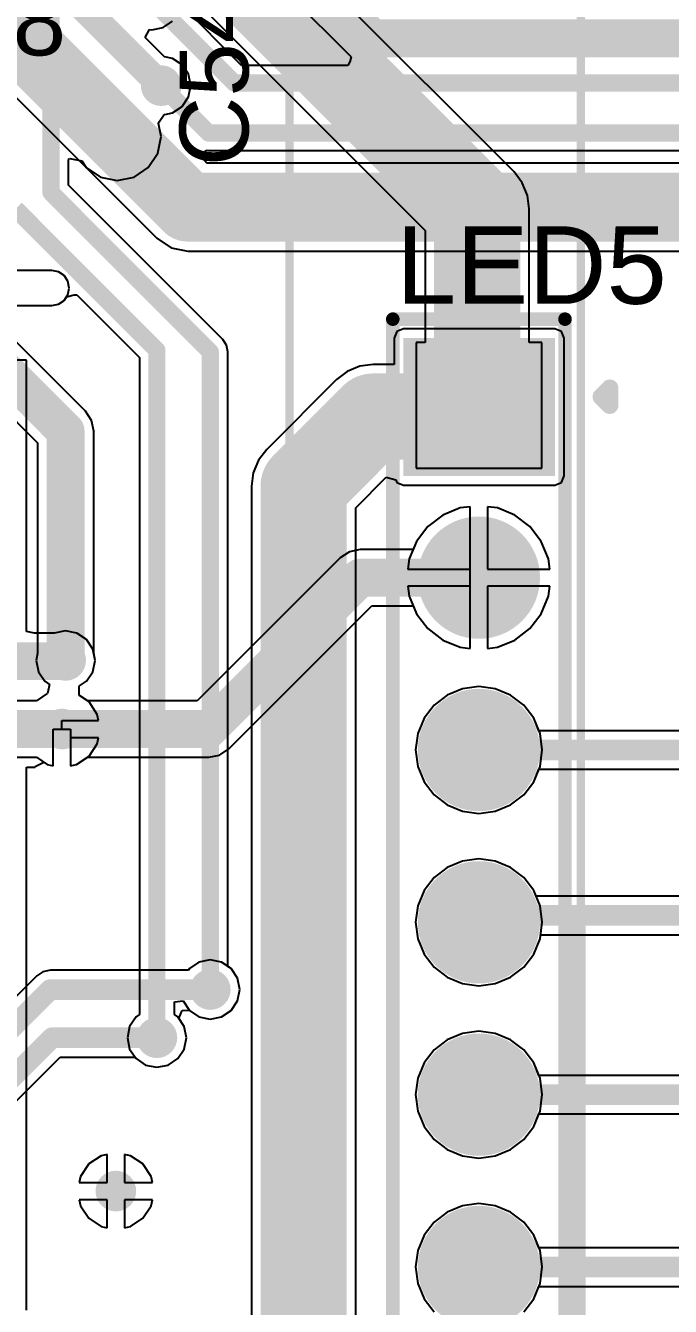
# Model space of a CAD drawing. Header units: millimetres. Extents: x -0.26 to 4.68, y -0.29 to 2.93.
# Drawn here: x 1.204 to 1.578, y 1.156 to 1.899 of the extents above; entities that cross this region are included whole.
import ezdxf

# ---------------------------------------------------------------- set-up
doc = ezdxf.new("R2010")
doc.units = ezdxf.units.MM
doc.header["$MEASUREMENT"] = 0
for name, color, linetype in [('BottomLayer', 5, 'Continuous'), ('BottomSolder', 6, 'Continuous'), ('Mechanical1', 6, 'Continuous'), ('MultiLayer', 9, 'Continuous'), ('PadHoleLayer', 156, 'Continuous'), ('TopLayer', 1, 'Continuous'), ('TopOverlay', 2, 'Continuous'), ('TopSolder', 216, 'Continuous'), ('ViaHoleLayer', 16, 'Continuous')]:
    doc.layers.add(name, color=color, linetype=linetype)
doc.styles.add('Arial', font='', dxfattribs={"height": 0.2})
doc.styles.get('Arial').set_extended_font_data('Arial')

# ---------------------------------------------------------------- blocks, each defined once
blk = doc.blocks.new('ZIO_101954_95')
at = {"layer": 'Mechanical1', "const_width": 0.005}
blk.add_lwpolyline([(-0.719, -1.74), (-0.719, 0.057)], dxfattribs=at)
blk = doc.blocks.new('1_5_____RGB_OLED_97')
at = {"layer": 'BottomLayer'}
h = blk.add_hatch(color=5, dxfattribs=at)
edge = h.paths.add_edge_path()
edge.add_arc((-0.2, 0), 0.0315, 0, 360)
h = blk.add_hatch(color=5, dxfattribs=at)
edge = h.paths.add_edge_path()
edge.add_arc((-0.1, 0), 0.0315, 0, 360)
h = blk.add_hatch(color=5, dxfattribs=at)
edge = h.paths.add_edge_path()
edge.add_arc((0, 0), 0.0315, 0, 360)
h = blk.add_hatch(color=5, dxfattribs=at)
edge = h.paths.add_edge_path()
edge.add_arc((0.1, 0), 0.0315, 0, 360)
h = blk.add_hatch(color=5, dxfattribs=at)
edge = h.paths.add_edge_path()
edge.add_arc((0.2, 0), 0.0315, 0, 360)
blk.add_hatch(color=5, dxfattribs=at).paths.add_polyline_path([(0.2685, 0.0315), (0.3315, 0.0315), (0.3315, -0.0315), (0.2685, -0.0315)])
at = {"layer": 'BottomSolder'}
h = blk.add_hatch(color=6, dxfattribs=at)
edge = h.paths.add_edge_path()
edge.add_arc((-0.2, 0), 0.0355, 0, 360)
h = blk.add_hatch(color=6, dxfattribs=at)
edge = h.paths.add_edge_path()
edge.add_arc((-0.1, 0), 0.0355, 0, 360)
h = blk.add_hatch(color=6, dxfattribs=at)
edge = h.paths.add_edge_path()
edge.add_arc((0, 0), 0.0355, 0, 360)
h = blk.add_hatch(color=6, dxfattribs=at)
edge = h.paths.add_edge_path()
edge.add_arc((0.1, 0), 0.0355, 0, 360)
h = blk.add_hatch(color=6, dxfattribs=at)
edge = h.paths.add_edge_path()
edge.add_arc((0.2, 0), 0.0355, 0, 360)
blk.add_hatch(color=6, dxfattribs=at).paths.add_polyline_path([(0.2645, 0.0355), (0.3355, 0.0355), (0.3355, -0.0355), (0.2645, -0.0355)])
at = {"layer": 'MultiLayer'}
h = blk.add_hatch(color=9, dxfattribs=at)
edge = h.paths.add_edge_path()
edge.add_arc((-0.2, 0), 0.0315, 0, 360)
h = blk.add_hatch(color=9, dxfattribs=at)
edge = h.paths.add_edge_path()
edge.add_arc((-0.1, 0), 0.0315, 0, 360)
h = blk.add_hatch(color=9, dxfattribs=at)
edge = h.paths.add_edge_path()
edge.add_arc((0, 0), 0.0315, 0, 360)
h = blk.add_hatch(color=9, dxfattribs=at)
edge = h.paths.add_edge_path()
edge.add_arc((0.1, 0), 0.0315, 0, 360)
h = blk.add_hatch(color=9, dxfattribs=at)
edge = h.paths.add_edge_path()
edge.add_arc((0.2, 0), 0.0315, 0, 360)
blk.add_hatch(color=9, dxfattribs=at).paths.add_polyline_path([(0.2685, 0.0315), (0.3315, 0.0315), (0.3315, -0.0315), (0.2685, -0.0315)])
at = {"layer": 'PadHoleLayer'}
h = blk.add_hatch(color=156, dxfattribs=at)
edge = h.paths.add_edge_path()
edge.add_arc((-0.2, 0), 0.01772, 0, 360)
h = blk.add_hatch(color=156, dxfattribs=at)
edge = h.paths.add_edge_path()
edge.add_arc((-0.1, 0), 0.01772, 0, 360)
h = blk.add_hatch(color=156, dxfattribs=at)
edge = h.paths.add_edge_path()
edge.add_arc((0, 0), 0.01772, 0, 360)
h = blk.add_hatch(color=156, dxfattribs=at)
edge = h.paths.add_edge_path()
edge.add_arc((0.1, 0), 0.01772, 0, 360)
h = blk.add_hatch(color=156, dxfattribs=at)
edge = h.paths.add_edge_path()
edge.add_arc((0.2, 0), 0.01772, 0, 360)
h = blk.add_hatch(color=156, dxfattribs=at)
edge = h.paths.add_edge_path()
edge.add_arc((0.3, 0), 0.01772, 0, 360)
at = {"layer": 'TopLayer'}
h = blk.add_hatch(color=1, dxfattribs=at)
edge = h.paths.add_edge_path()
edge.add_arc((-0.2, 0), 0.0315, 0, 360)
h = blk.add_hatch(color=1, dxfattribs=at)
edge = h.paths.add_edge_path()
edge.add_arc((-0.1, 0), 0.0315, 0, 360)
h = blk.add_hatch(color=1, dxfattribs=at)
edge = h.paths.add_edge_path()
edge.add_arc((0, 0), 0.0315, 0, 360)
h = blk.add_hatch(color=1, dxfattribs=at)
edge = h.paths.add_edge_path()
edge.add_arc((0.1, 0), 0.0315, 0, 360)
h = blk.add_hatch(color=1, dxfattribs=at)
edge = h.paths.add_edge_path()
edge.add_arc((0.2, 0), 0.0315, 0, 360)
blk.add_hatch(color=1, dxfattribs=at).paths.add_polyline_path([(0.2685, 0.0315), (0.3315, 0.0315), (0.3315, -0.0315), (0.2685, -0.0315)])
at = {"layer": 'TopSolder'}
h = blk.add_hatch(color=216, dxfattribs=at)
edge = h.paths.add_edge_path()
edge.add_arc((-0.2, 0), 0.0355, 0, 360)
h = blk.add_hatch(color=216, dxfattribs=at)
edge = h.paths.add_edge_path()
edge.add_arc((-0.1, 0), 0.0355, 0, 360)
h = blk.add_hatch(color=216, dxfattribs=at)
edge = h.paths.add_edge_path()
edge.add_arc((0, 0), 0.0355, 0, 360)
h = blk.add_hatch(color=216, dxfattribs=at)
edge = h.paths.add_edge_path()
edge.add_arc((0.1, 0), 0.0355, 0, 360)
h = blk.add_hatch(color=216, dxfattribs=at)
edge = h.paths.add_edge_path()
edge.add_arc((0.2, 0), 0.0355, 0, 360)
blk.add_hatch(color=216, dxfattribs=at).paths.add_polyline_path([(0.2645, 0.0355), (0.3355, 0.0355), (0.3355, -0.0355), (0.2645, -0.0355)])
at = {"layer": 'Mechanical1', "const_width": 0.005}
blk.add_lwpolyline([(0.74, 0.11), (-0.74, 0.11)], dxfattribs=at)
at = {"layer": 'TopOverlay'}
for points, const_width in [([(-0.35, 0.05), (0.35, 0.05)], 0.00787), ([(0.35, 0.05), (0.35, -0.05)], 0.00787), ([(-0.35, -0.05), (0.35, -0.05)], 0.00787), ([(0.305, -0.071), (0.3, -0.076)], 0.01), ([(0.305, -0.071), (0.31, -0.076)], 0.01), ([(0.3, -0.076), (0.31, -0.076)], 0.01)]:
    blk.add_lwpolyline(points, dxfattribs=dict(at, const_width=const_width))
for points, const_width in [([(0.34803, 0.05, 1), (0.35197, 0.05, 1)], 0.00394), ([(0.34803, 0.05, 1), (0.35197, 0.05, 1)], 0.00394), ([(0.34803, -0.05, 1), (0.35197, -0.05, 1)], 0.00394), ([(0.34803, -0.05, 1), (0.35197, -0.05, 1)], 0.00394), ([(0.3025, -0.071, 1), (0.3075, -0.071, 1)], 0.005), ([(0.3025, -0.071, 1), (0.3075, -0.071, 1)], 0.005), ([(0.2975, -0.076, 1), (0.3025, -0.076, 1)], 0.005), ([(0.2975, -0.076, 1), (0.3025, -0.076, 1)], 0.005), ([(0.3075, -0.076, 1), (0.3125, -0.076, 1)], 0.005), ([(0.3075, -0.076, 1), (0.3125, -0.076, 1)], 0.005)]:
    blk.add_lwpolyline(points, format="xyb", close=True, dxfattribs=dict(at, const_width=const_width))

msp = doc.modelspace()

# ---------------------------------------------------------------- hatches: boundary and pattern name
at = {"layer": 'BottomLayer'}
h = msp.add_hatch(color=5, dxfattribs=at)
edge = h.paths.add_edge_path()
edge.add_arc((1.28232, 1.86445), 0.01181, 0, 360)
h = msp.add_hatch(color=5, dxfattribs=at)
edge = h.paths.add_edge_path()
edge.add_arc((1.25682, 1.83495), 0.01181, 0, 360)
h = msp.add_hatch(color=5, dxfattribs=at)
edge = h.paths.add_edge_path()
edge.add_arc((1.22682, 1.53095), 0.01181, 0, 360)
h = msp.add_hatch(color=5, dxfattribs=at)
edge = h.paths.add_edge_path()
edge.add_arc((1.22467, 1.4911), 0.01181, 0, 360)
h = msp.add_hatch(color=5, dxfattribs=at)
edge = h.paths.add_edge_path()
edge.add_arc((1.31082, 1.33995), 0.01181, 0, 360)
h = msp.add_hatch(color=5, dxfattribs=at)
edge = h.paths.add_edge_path()
edge.add_arc((1.27982, 1.31199), 0.01181, 0, 360)
h = msp.add_hatch(color=5, dxfattribs=at)
edge = h.paths.add_edge_path()
edge.add_arc((1.256, 1.223), 0.01181, 0, 360)
at = {"layer": 'BottomSolder'}
h = msp.add_hatch(color=6, dxfattribs=at)
edge = h.paths.add_edge_path()
edge.add_arc((1.28232, 1.86445), 0.00591, 0, 360)
h = msp.add_hatch(color=6, dxfattribs=at)
edge = h.paths.add_edge_path()
edge.add_arc((1.25682, 1.83495), 0.00591, 0, 360)
h = msp.add_hatch(color=6, dxfattribs=at)
edge = h.paths.add_edge_path()
edge.add_arc((1.22682, 1.53095), 0.00591, 0, 360)
h = msp.add_hatch(color=6, dxfattribs=at)
edge = h.paths.add_edge_path()
edge.add_arc((1.22467, 1.4911), 0.00591, 0, 360)
h = msp.add_hatch(color=6, dxfattribs=at)
edge = h.paths.add_edge_path()
edge.add_arc((1.31082, 1.33995), 0.00591, 0, 360)
h = msp.add_hatch(color=6, dxfattribs=at)
edge = h.paths.add_edge_path()
edge.add_arc((1.27982, 1.31199), 0.00591, 0, 360)
h = msp.add_hatch(color=6, dxfattribs=at)
edge = h.paths.add_edge_path()
edge.add_arc((1.256, 1.223), 0.00591, 0, 360)
at = {"layer": 'TopLayer'}
h = msp.add_hatch(color=1, dxfattribs=at)
edge = h.paths.add_edge_path()
edge.add_arc((1.28232, 1.86445), 0.01181, 0, 360)
h = msp.add_hatch(color=1, dxfattribs=at)
edge = h.paths.add_edge_path()
edge.add_arc((1.25682, 1.83495), 0.01181, 0, 360)
msp.add_hatch(color=1, dxfattribs=at).paths.add_polyline_path([(1.423, 1.638), (1.511, 1.638), (1.511, 1.718), (1.423, 1.718)])
h = msp.add_hatch(color=1, dxfattribs=at)
edge = h.paths.add_edge_path()
edge.add_arc((1.22682, 1.53095), 0.01181, 0, 360)
h = msp.add_hatch(color=1, dxfattribs=at)
edge = h.paths.add_edge_path()
edge.add_arc((1.22467, 1.4911), 0.01181, 0, 360)
h = msp.add_hatch(color=1, dxfattribs=at)
edge = h.paths.add_edge_path()
edge.add_arc((1.31082, 1.33995), 0.01181, 0, 360)
h = msp.add_hatch(color=1, dxfattribs=at)
edge = h.paths.add_edge_path()
edge.add_arc((1.27982, 1.31199), 0.01181, 0, 360)
h = msp.add_hatch(color=1, dxfattribs=at)
edge = h.paths.add_edge_path()
edge.add_arc((1.256, 1.223), 0.01181, 0, 360)
at = {"layer": 'TopSolder'}
h = msp.add_hatch(color=216, dxfattribs=at)
edge = h.paths.add_edge_path()
edge.add_arc((1.28232, 1.86445), 0.00591, 0, 360)
h = msp.add_hatch(color=216, dxfattribs=at)
edge = h.paths.add_edge_path()
edge.add_arc((1.25682, 1.83495), 0.00591, 0, 360)
h = msp.add_hatch(color=216, dxfattribs=at)
edge = h.paths.add_edge_path()
edge.add_arc((1.22682, 1.53095), 0.00591, 0, 360)
h = msp.add_hatch(color=216, dxfattribs=at)
edge = h.paths.add_edge_path()
edge.add_arc((1.22467, 1.4911), 0.00591, 0, 360)
h = msp.add_hatch(color=216, dxfattribs=at)
edge = h.paths.add_edge_path()
edge.add_arc((1.31082, 1.33995), 0.00591, 0, 360)
h = msp.add_hatch(color=216, dxfattribs=at)
edge = h.paths.add_edge_path()
edge.add_arc((1.27982, 1.31199), 0.00591, 0, 360)
h = msp.add_hatch(color=216, dxfattribs=at)
edge = h.paths.add_edge_path()
edge.add_arc((1.256, 1.223), 0.00591, 0, 360)
at = {"layer": 'ViaHoleLayer'}
h = msp.add_hatch(color=16, dxfattribs=at)
edge = h.paths.add_edge_path()
edge.add_arc((1.28232, 1.86445), 0.00591, 0, 360)
h = msp.add_hatch(color=16, dxfattribs=at)
edge = h.paths.add_edge_path()
edge.add_arc((1.25682, 1.83495), 0.00591, 0, 360)
h = msp.add_hatch(color=16, dxfattribs=at)
edge = h.paths.add_edge_path()
edge.add_arc((1.22682, 1.53095), 0.00591, 0, 360)
h = msp.add_hatch(color=16, dxfattribs=at)
edge = h.paths.add_edge_path()
edge.add_arc((1.22467, 1.4911), 0.00591, 0, 360)
h = msp.add_hatch(color=16, dxfattribs=at)
edge = h.paths.add_edge_path()
edge.add_arc((1.31082, 1.33995), 0.00591, 0, 360)
h = msp.add_hatch(color=16, dxfattribs=at)
edge = h.paths.add_edge_path()
edge.add_arc((1.27982, 1.31199), 0.00591, 0, 360)
h = msp.add_hatch(color=16, dxfattribs=at)
edge = h.paths.add_edge_path()
edge.add_arc((1.256, 1.223), 0.00591, 0, 360)

# ---------------------------------------------------------------- linework, layer by layer
at = {"layer": 'BottomLayer'}
for p, q in [((1.48722, 1.81435), (1.32608, 1.97548)), ((1.29832, 1.91766), (1.43556, 1.78042)), ((1.27306, 1.89246), (1.27552, 1.89707)), ((1.27552, 1.89707), (1.27682, 1.89681)), ((1.27682, 1.89681), (1.28338, 1.89811)), ((1.28338, 1.89811), (1.28894, 1.90183)), ((1.28433, 1.88119), (1.27306, 1.89246)), ((1.28888, 1.88028), (1.28433, 1.88119)), ((1.29444, 1.87657), (1.28888, 1.88028)), ((1.29816, 1.87101), (1.29444, 1.87657)), ((1.29946, 1.86445), (1.29816, 1.87101)), ((1.19459, 1.86114), (1.2388, 1.81692)), ((1.29816, 1.85789), (1.29946, 1.86445)), ((1.28888, 1.84861), (1.29444, 1.85233)), ((1.29444, 1.85233), (1.29816, 1.85789)), ((1.28081, 1.84251), (1.28111, 1.84348)), ((1.28111, 1.84348), (1.28365, 1.84717)), ((1.28365, 1.84717), (1.28437, 1.84772)), ((1.28437, 1.84772), (1.28888, 1.84861)), ((1.28231, 1.83495), (1.28081, 1.84251)), ((1.28037, 1.82519), (1.28231, 1.83495)), ((1.27485, 1.81692), (1.28037, 1.82519)), ((1.2388, 1.81692), (1.24707, 1.8114)), ((1.26658, 1.8114), (1.27485, 1.81692)), ((1.49203, 1.80808), (1.48722, 1.81435)), ((1.24707, 1.8114), (1.25682, 1.80946)), ((1.25682, 1.80946), (1.26658, 1.8114)), ((1.49505, 1.80078), (1.49203, 1.80808)), ((1.068, 1.7997), (1.21051, 1.65719)), ((1.49608, 1.79295), (1.49505, 1.80078)), ((1.49608, 1.71544), (1.49608, 1.79295)), ((1.43556, 1.78042), (1.43556, 1.71544)), ((1.21876, 1.7572), (1.18959, 1.7572)), ((1.22266, 1.75642), (1.21876, 1.7572)), ((1.22597, 1.75421), (1.22266, 1.75642)), ((1.22818, 1.75091), (1.22597, 1.75421)), ((1.22896, 1.747), (1.22818, 1.75091)), ((1.22818, 1.7431), (1.22896, 1.747)), ((1.22266, 1.73758), (1.22597, 1.73979)), ((1.22597, 1.73979), (1.22818, 1.7431)), ((1.23836, 1.67548), (1.18203, 1.73181)), ((1.18411, 1.73681), (1.21876, 1.73681)), ((1.21876, 1.73681), (1.22266, 1.73758)), ((1.43556, 1.71544), (1.43033, 1.71544)), ((1.43033, 1.71544), (1.43033, 1.64245)), ((1.50332, 1.71544), (1.49608, 1.71544)), ((1.50332, 1.64245), (1.50332, 1.71544)), ((1.24189, 1.67019), (1.23836, 1.67548)), ((1.24314, 1.66395), (1.24189, 1.67019)), ((1.24314, 1.53511), (1.24314, 1.66395)), ((1.24314, 1.66395), (1.24314, 1.66395)), ((1.21051, 1.65719), (1.21051, 1.53511)), ((1.43033, 1.64245), (1.50332, 1.64245)), ((1.46182, 1.62014), (1.45599, 1.61938)), ((1.46182, 1.57895), (1.46182, 1.62014)), ((1.47766, 1.61938), (1.47182, 1.62014)), ((1.47182, 1.62014), (1.47182, 1.58395)), ((1.4459, 1.6152), (1.43723, 1.60854)), ((1.45599, 1.61938), (1.4459, 1.6152)), ((1.48775, 1.6152), (1.47766, 1.61938)), ((1.49642, 1.60854), (1.48775, 1.6152)), ((1.43723, 1.60854), (1.43058, 1.59988)), ((1.50307, 1.59988), (1.49642, 1.60854)), ((1.43058, 1.59988), (1.42866, 1.59526)), ((1.50725, 1.58978), (1.50307, 1.59988)), ((1.38629, 1.59048), (1.30321, 1.50741)), ((1.39158, 1.59402), (1.38629, 1.59048)), ((1.39782, 1.59526), (1.39158, 1.59402)), ((1.42866, 1.59526), (1.39782, 1.59526)), ((1.47182, 1.58395), (1.50802, 1.58395)), ((1.50802, 1.58395), (1.50725, 1.58978)), ((1.46182, 1.53775), (1.46182, 1.57895)), ((1.50802, 1.57395), (1.47182, 1.57395)), ((1.47182, 1.57395), (1.47182, 1.53775)), ((1.50307, 1.55802), (1.50725, 1.56812)), ((1.50725, 1.56812), (1.50802, 1.57395)), ((1.32151, 1.47956), (1.40458, 1.56264)), ((1.40458, 1.56264), (1.42866, 1.56264)), ((1.42866, 1.56264), (1.43058, 1.55802)), ((1.43058, 1.55802), (1.43723, 1.54935)), ((1.49642, 1.54935), (1.50307, 1.55802)), ((1.43723, 1.54935), (1.4459, 1.5427)), ((1.48775, 1.5427), (1.49642, 1.54935)), ((1.4459, 1.5427), (1.45599, 1.53852)), ((1.45599, 1.53852), (1.46182, 1.53775)), ((1.47182, 1.53775), (1.47766, 1.53852)), ((1.47766, 1.53852), (1.48775, 1.5427)), ((1.21051, 1.53511), (1.20968, 1.53095)), ((1.24396, 1.53095), (1.24314, 1.53511)), ((1.20968, 1.53095), (1.21099, 1.52439)), ((1.21099, 1.52439), (1.2147, 1.51883)), ((1.23894, 1.51883), (1.24266, 1.52439)), ((1.24266, 1.52439), (1.24396, 1.53095)), ((1.2147, 1.51883), (1.21744, 1.517)), ((1.21744, 1.517), (1.21639, 1.51169)), ((1.23476, 1.51588), (1.23484, 1.51609)), ((1.23484, 1.51609), (1.23894, 1.51883)), ((1.21616, 1.51164), (1.20983, 1.50741)), ((1.21639, 1.51169), (1.21616, 1.51164)), ((1.23467, 1.51108), (1.23476, 1.51588)), ((1.23484, 1.51053), (1.23467, 1.51108)), ((1.23952, 1.50741), (1.23484, 1.51053)), ((1.44842, 1.51083), (1.44079, 1.50498)), ((1.4573, 1.51451), (1.44842, 1.51083)), ((1.46682, 1.51576), (1.4573, 1.51451)), ((1.47635, 1.51451), (1.46682, 1.51576)), ((1.48523, 1.51083), (1.47635, 1.51451)), ((1.49285, 1.50498), (1.48523, 1.51083)), ((1.20983, 1.50741), (0.99343, 1.50741)), ((1.30321, 1.50741), (1.23952, 1.50741)), ((1.44079, 1.50498), (1.43494, 1.49735)), ((1.4987, 1.49735), (1.49285, 1.50498)), ((1.43494, 1.49735), (1.43127, 1.48848)), ((1.50168, 1.49016), (1.4987, 1.49735)), ((1.21967, 1.46985), (1.21967, 1.4911)), ((1.21967, 1.4911), (1.22967, 1.4911)), ((1.22967, 1.4911), (1.22967, 1.46985)), ((1.43127, 1.48848), (1.43001, 1.47895)), ((1.80018, 1.49016), (1.50168, 1.49016)), ((1.31622, 1.47603), (1.32151, 1.47956)), ((1.43001, 1.47895), (1.43127, 1.46942)), ((1.17073, 1.47478), (1.20983, 1.47478)), ((1.20983, 1.47478), (1.21616, 1.47055)), ((1.23318, 1.47055), (1.23952, 1.47478)), ((1.23952, 1.47478), (1.30997, 1.47478)), ((1.30997, 1.47478), (1.31622, 1.47603)), ((1.21616, 1.47055), (1.21967, 1.46985)), ((1.22967, 1.46985), (1.23318, 1.47055)), ((1.43127, 1.46942), (1.43494, 1.46054)), ((1.4987, 1.46054), (1.50168, 1.46773)), ((1.50168, 1.46773), (1.80482, 1.46773)), ((1.43494, 1.46054), (1.44079, 1.45292)), ((1.49285, 1.45292), (1.4987, 1.46054)), ((1.44079, 1.45292), (1.44842, 1.44707)), ((1.48523, 1.44707), (1.49285, 1.45292)), ((1.44842, 1.44707), (1.4573, 1.44339)), ((1.4573, 1.44339), (1.46682, 1.44214)), ((1.46682, 1.44214), (1.47635, 1.44339)), ((1.47635, 1.44339), (1.48523, 1.44707)), ((1.4573, 1.41451), (1.44842, 1.41083)), ((1.46682, 1.41576), (1.4573, 1.41451)), ((1.47635, 1.41451), (1.46682, 1.41576)), ((1.48523, 1.41083), (1.47635, 1.41451)), ((1.44079, 1.40498), (1.43494, 1.39735)), ((1.44842, 1.41083), (1.44079, 1.40498)), ((1.49285, 1.40498), (1.48523, 1.41083)), ((1.4987, 1.39735), (1.49285, 1.40498)), ((1.43494, 1.39735), (1.43127, 1.38848)), ((1.50002, 1.39416), (1.4987, 1.39735)), ((1.75918, 1.39416), (1.50002, 1.39416)), ((1.43127, 1.38848), (1.43001, 1.37895)), ((1.43001, 1.37895), (1.43127, 1.36942)), ((1.43127, 1.36942), (1.43494, 1.36054)), ((1.4987, 1.36054), (1.50238, 1.36942)), ((1.50238, 1.36942), (1.50268, 1.37173)), ((1.50268, 1.37173), (1.76382, 1.37173)), ((1.43494, 1.36054), (1.44079, 1.35292)), ((1.49285, 1.35292), (1.4987, 1.36054)), ((1.30426, 1.35578), (1.2987, 1.35207)), ((1.31082, 1.35709), (1.30426, 1.35578)), ((1.31738, 1.35578), (1.31082, 1.35709)), ((1.32294, 1.35207), (1.31738, 1.35578)), ((1.44079, 1.35292), (1.44842, 1.34707)), ((1.48523, 1.34707), (1.49285, 1.35292)), ((1.21002, 1.34788), (1.12049, 1.25835)), ((1.21366, 1.35031), (1.21002, 1.34788)), ((1.21002, 1.34788), (1.21002, 1.34788)), ((1.21795, 1.35116), (1.21366, 1.35031)), ((1.2981, 1.35116), (1.21795, 1.35116)), ((1.21795, 1.35116), (1.21795, 1.35116)), ((1.2987, 1.35207), (1.2981, 1.35116)), ((1.32666, 1.34651), (1.32294, 1.35207)), ((1.32796, 1.33995), (1.32666, 1.34651)), ((1.44842, 1.34707), (1.4573, 1.34339)), ((1.47635, 1.34339), (1.48523, 1.34707)), ((1.32666, 1.33339), (1.32796, 1.33995)), ((1.4573, 1.34339), (1.46682, 1.34214)), ((1.46682, 1.34214), (1.47635, 1.34339)), ((1.32294, 1.32783), (1.32666, 1.33339)), ((1.29254, 1.32321), (1.29444, 1.32779)), ((1.29566, 1.31855), (1.29254, 1.32321)), ((1.29444, 1.32779), (1.29862, 1.32795)), ((1.29862, 1.32795), (1.2987, 1.32783)), ((1.2987, 1.32783), (1.30426, 1.32411)), ((1.30426, 1.32411), (1.31082, 1.32281)), ((1.31082, 1.32281), (1.31738, 1.32411)), ((1.31738, 1.32411), (1.32294, 1.32783)), ((1.29696, 1.31199), (1.29566, 1.31855)), ((1.46682, 1.31576), (1.4573, 1.31451)), ((1.47635, 1.31451), (1.46682, 1.31576)), ((1.29566, 1.30543), (1.29696, 1.31199)), ((1.44842, 1.31083), (1.44079, 1.30498)), ((1.4573, 1.31451), (1.44842, 1.31083)), ((1.48523, 1.31083), (1.47635, 1.31451)), ((1.49285, 1.30498), (1.48523, 1.31083)), ((1.12927, 1.20641), (1.22364, 1.30077)), ((1.22364, 1.30077), (1.2671, 1.30077)), ((1.2671, 1.30077), (1.2677, 1.29987)), ((1.29194, 1.29987), (1.29566, 1.30543)), ((1.44079, 1.30498), (1.43494, 1.29735)), ((1.4987, 1.29735), (1.49285, 1.30498)), ((1.2677, 1.29987), (1.27326, 1.29615)), ((1.27326, 1.29615), (1.27982, 1.29485)), ((1.27982, 1.29485), (1.28638, 1.29615)), ((1.28638, 1.29615), (1.29194, 1.29987)), ((1.43494, 1.29735), (1.43127, 1.28848)), ((1.50168, 1.29016), (1.4987, 1.29735)), ((1.43127, 1.28848), (1.43001, 1.27895)), ((1.70618, 1.29016), (1.50168, 1.29016)), ((1.43001, 1.27895), (1.43127, 1.26942)), ((1.43127, 1.26942), (1.43494, 1.26054)), ((1.4987, 1.26054), (1.50168, 1.26773)), ((1.50168, 1.26773), (1.71082, 1.26773)), ((1.43494, 1.26054), (1.44079, 1.25292)), ((1.49285, 1.25292), (1.4987, 1.26054)), ((1.44079, 1.25292), (1.44842, 1.24707)), ((1.48523, 1.24707), (1.49285, 1.25292)), ((1.24749, 1.24355), (1.24028, 1.23872)), ((1.251, 1.24424), (1.24749, 1.24355)), ((1.251, 1.228), (1.251, 1.24424)), ((1.26451, 1.24355), (1.261, 1.24424)), ((1.261, 1.24424), (1.261, 1.228)), ((1.27172, 1.23872), (1.26451, 1.24355)), ((1.44842, 1.24707), (1.4573, 1.24339)), ((1.4573, 1.24339), (1.46682, 1.24214)), ((1.46682, 1.24214), (1.47635, 1.24339)), ((1.47635, 1.24339), (1.48523, 1.24707)), ((1.24028, 1.23872), (1.23545, 1.23151)), ((1.27655, 1.23151), (1.27172, 1.23872)), ((1.23545, 1.23151), (1.23476, 1.228)), ((1.23476, 1.228), (1.251, 1.228)), ((1.261, 1.228), (1.27724, 1.228)), ((1.27724, 1.228), (1.27655, 1.23151)), ((1.251, 1.218), (1.23476, 1.218)), ((1.23476, 1.218), (1.23545, 1.21449)), ((1.23545, 1.21449), (1.24028, 1.20728)), ((1.251, 1.20176), (1.251, 1.218)), ((1.27724, 1.218), (1.261, 1.218)), ((1.261, 1.218), (1.261, 1.20176)), ((1.27172, 1.20728), (1.27655, 1.21449)), ((1.27655, 1.21449), (1.27724, 1.218)), ((1.4573, 1.21451), (1.44842, 1.21083)), ((1.46682, 1.21576), (1.4573, 1.21451)), ((1.47635, 1.21451), (1.46682, 1.21576)), ((1.48523, 1.21083), (1.47635, 1.21451)), ((1.24028, 1.20728), (1.24749, 1.20245)), ((1.26451, 1.20245), (1.27172, 1.20728)), ((1.44079, 1.20498), (1.43494, 1.19735)), ((1.44842, 1.21083), (1.44079, 1.20498)), ((1.49285, 1.20498), (1.48523, 1.21083)), ((1.4987, 1.19735), (1.49285, 1.20498)), ((1.24749, 1.20245), (1.251, 1.20176)), ((1.261, 1.20176), (1.26451, 1.20245)), ((1.43494, 1.19735), (1.43127, 1.18848)), ((1.50168, 1.19016), (1.4987, 1.19735)), ((1.65918, 1.19016), (1.50168, 1.19016)), ((1.43127, 1.18848), (1.43001, 1.17895)), ((1.43001, 1.17895), (1.43127, 1.16942)), ((1.43127, 1.16942), (1.43494, 1.16054)), ((1.4987, 1.16054), (1.50168, 1.16773)), ((1.50168, 1.16773), (1.66382, 1.16773)), ((1.43494, 1.16054), (1.44079, 1.15292)), ((1.49285, 1.15292), (1.4987, 1.16054))]:
    msp.add_line(p, q, dxfattribs=at)
for points, const_width in [([(1.16082, 1.98595), (1.28232, 1.86445)], 0.016), ([(1.29582, 1.96295), (1.46582, 1.79295)], 0.05), ([(1.14482, 1.94695), (1.25682, 1.83495)], 0.04), ([(0.94282, 1.94795), (1.22682, 1.66395)], 0.022), ([(1.46582, 1.68295), (1.46582, 1.79295)], 0.05), ([(1.22682, 1.53095), (1.22682, 1.66395)], 0.022), ([(1.30997, 1.4911), (1.39782, 1.57895)], 0.022), ([(1.39782, 1.57895), (1.46682, 1.57895)], 0.022), ([(1.16397, 1.4911), (1.22467, 1.4911)], 0.022), ([(1.22467, 1.4911), (1.30997, 1.4911)], 0.022), ([(1.46582, 1.48295), (1.46682, 1.48295)], 0.012), ([(1.46682, 1.47895), (1.80482, 1.47895)], 0.012), ([(1.46582, 1.38295), (1.76382, 1.38295)], 0.012), ([(1.12513, 1.24713), (1.21795, 1.33995)], 0.012), ([(1.21795, 1.33995), (1.31082, 1.33995)], 0.012), ([(1.12134, 1.21434), (1.21899, 1.31199)], 0.012), ([(1.21899, 1.31199), (1.27982, 1.31199)], 0.012), ([(1.46582, 1.28295), (1.46682, 1.28295)], 0.012), ([(1.46682, 1.27895), (1.71082, 1.27895)], 0.012), ([(1.46582, 1.18295), (1.46682, 1.18295)], 0.012), ([(1.46682, 1.17895), (1.66382, 1.17895)], 0.012)]:
    msp.add_lwpolyline(points, dxfattribs=dict(at, const_width=const_width))
for points, const_width in [([(1.27832, 1.86445, 1), (1.28632, 1.86445, 1)], 0.008), ([(1.24682, 1.83495, 1), (1.26682, 1.83495, 1)], 0.02), ([(1.45332, 1.79295, 1), (1.47832, 1.79295, 1)], 0.025), ([(1.45332, 1.79295, 1), (1.47832, 1.79295, 1)], 0.025), ([(1.45332, 1.68295, 1), (1.47832, 1.68295, 1)], 0.025), ([(1.22132, 1.66395, 1), (1.23232, 1.66395, 1)], 0.011), ([(1.22132, 1.66395, 1), (1.23232, 1.66395, 1)], 0.011), ([(1.39232, 1.57895, 1), (1.40332, 1.57895, 1)], 0.011), ([(1.39232, 1.57895, 1), (1.40332, 1.57895, 1)], 0.011), ([(1.46132, 1.57895, 1), (1.47232, 1.57895, 1)], 0.011), ([(1.22132, 1.53095, 1), (1.23232, 1.53095, 1)], 0.011), ([(1.21917, 1.4911, 1), (1.23017, 1.4911, 1)], 0.011), ([(1.21917, 1.4911, 1), (1.23017, 1.4911, 1)], 0.011), ([(1.30447, 1.4911, 1), (1.31547, 1.4911, 1)], 0.011), ([(1.30447, 1.4911, 1), (1.31547, 1.4911, 1)], 0.011), ([(1.46282, 1.48295, 1), (1.46882, 1.48295, 1)], 0.006), ([(1.46382, 1.48295, 1), (1.46982, 1.48295, 1)], 0.006), ([(1.46382, 1.47895, 1), (1.46982, 1.47895, 1)], 0.006), ([(1.46282, 1.38295, 1), (1.46882, 1.38295, 1)], 0.006), ([(1.21495, 1.33995, 1), (1.22095, 1.33995, 1)], 0.006), ([(1.21495, 1.33995, 1), (1.22095, 1.33995, 1)], 0.006), ([(1.30782, 1.33995, 1), (1.31382, 1.33995, 1)], 0.006), ([(1.21599, 1.31199, 1), (1.22199, 1.31199, 1)], 0.006), ([(1.21599, 1.31199, 1), (1.22199, 1.31199, 1)], 0.006), ([(1.27682, 1.31199, 1), (1.28282, 1.31199, 1)], 0.006), ([(1.46282, 1.28295, 1), (1.46882, 1.28295, 1)], 0.006), ([(1.46382, 1.28295, 1), (1.46982, 1.28295, 1)], 0.006), ([(1.46382, 1.27895, 1), (1.46982, 1.27895, 1)], 0.006), ([(1.46282, 1.18295, 1), (1.46882, 1.18295, 1)], 0.006), ([(1.46382, 1.18295, 1), (1.46982, 1.18295, 1)], 0.006), ([(1.46382, 1.17895, 1), (1.46982, 1.17895, 1)], 0.006)]:
    msp.add_lwpolyline(points, format="xyb", close=True, dxfattribs=dict(at, const_width=const_width))
at = {"layer": 'Mechanical1', "const_width": 0.01}
msp.add_lwpolyline([(1.52382, 0.47995), (1.52382, 1.37845)], dxfattribs=at)
at = {"layer": 'Mechanical1', "const_width": 0.005}
msp.add_lwpolyline([(1.52132, 1.37845, 1), (1.52632, 1.37845, 1)], format="xyb", close=True, dxfattribs=at)
at = {"layer": 'TopLayer'}
for p, q in [((1.33832, 1.93538), (1.39256, 1.88114)), ((1.32905, 1.87614), (1.29351, 1.91168)), ((1.39256, 1.88114), (1.39195, 1.87823)), ((1.39068, 1.87614), (1.32905, 1.87614)), ((1.39195, 1.87823), (1.39068, 1.87614)), ((1.22855, 1.82164), (1.22935, 1.82219)), ((1.22855, 1.80664), (1.22855, 1.82164)), ((1.22935, 1.82219), (1.23614, 1.8209)), ((1.23614, 1.8209), (1.2388, 1.81692)), ((1.30619, 1.82264), (1.30849, 1.82702)), ((1.30873, 1.81944), (1.30619, 1.82264)), ((1.30849, 1.82702), (1.30982, 1.82675)), ((1.30982, 1.82675), (2.65781, 1.82675)), ((1.2388, 1.81692), (1.2798, 1.77592)), ((1.90182, 1.81944), (1.30873, 1.81944)), ((1.31803, 1.71716), (1.22855, 1.80664)), ((1.2798, 1.77592), (1.28807, 1.7704)), ((1.28807, 1.7704), (1.29782, 1.76846)), ((1.29782, 1.76846), (1.87633, 1.76846)), ((1.22266, 1.73758), (1.22597, 1.73979)), ((1.22597, 1.73979), (1.22738, 1.7419)), ((1.22738, 1.7419), (1.23177, 1.74309)), ((1.23177, 1.74309), (1.23327, 1.74308)), ((1.23327, 1.74308), (1.26963, 1.70673)), ((1.17939, 1.73681), (1.21876, 1.73681)), ((1.21876, 1.73681), (1.22266, 1.73758)), ((1.32024, 1.71385), (1.31803, 1.71716)), ((1.41917, 1.72183), (1.41759, 1.718)), ((1.41759, 1.718), (1.41759, 1.70271)), ((1.423, 1.72341), (1.41917, 1.72183)), ((1.511, 1.72341), (1.423, 1.72341)), ((1.51483, 1.72183), (1.511, 1.72341)), ((1.51641, 1.718), (1.51483, 1.72183)), ((1.51641, 1.638), (1.51641, 1.718)), ((1.32102, 1.70995), (1.32024, 1.71385)), ((1.32102, 1.35335), (1.32102, 1.70995)), ((1.20407, 1.70515), (1.11533, 1.70515)), ((1.20407, 1.67078), (1.20407, 1.70515)), ((1.26963, 1.70673), (1.26963, 1.3254)), ((1.40545, 1.70271), (1.39762, 1.70168)), ((1.41759, 1.70271), (1.40545, 1.70271)), ((1.40545, 1.70271), (1.40545, 1.70271)), ((1.39032, 1.69866), (1.38406, 1.69385)), ((1.39762, 1.70168), (1.39032, 1.69866)), ((1.38406, 1.69385), (1.3436, 1.6534)), ((1.20407, 1.67074), (1.20407, 1.67078)), ((1.20407, 1.66578), (1.20407, 1.67074)), ((1.20407, 1.66574), (1.20407, 1.66578)), ((1.20407, 1.63141), (1.20407, 1.66574)), ((1.3436, 1.6534), (1.33879, 1.64713)), ((1.33879, 1.64713), (1.33577, 1.63983)), ((1.33577, 1.63983), (1.33474, 1.632)), ((1.39526, 1.61947), (1.41297, 1.63718)), ((1.41297, 1.63718), (1.41855, 1.63568)), ((1.41855, 1.63568), (1.41917, 1.63417)), ((1.51483, 1.63417), (1.51641, 1.638)), ((1.20407, 1.63137), (1.20407, 1.63141)), ((1.20407, 1.62641), (1.20407, 1.63137)), ((1.33474, 1.632), (1.33474, 1.02366)), ((1.41917, 1.63417), (1.423, 1.63259)), ((1.423, 1.63259), (1.511, 1.63259)), ((1.511, 1.63259), (1.51483, 1.63417)), ((1.20407, 1.62637), (1.20407, 1.62641)), ((1.20407, 1.59204), (1.20407, 1.62637)), ((1.46182, 1.62014), (1.45599, 1.61938)), ((1.46182, 1.58395), (1.46182, 1.62014)), ((1.47766, 1.61938), (1.47182, 1.62014)), ((1.47182, 1.62014), (1.47182, 1.58395)), ((1.39526, 1.01113), (1.39526, 1.61947)), ((1.4459, 1.6152), (1.43723, 1.60854)), ((1.45599, 1.61938), (1.4459, 1.6152)), ((1.48775, 1.6152), (1.47766, 1.61938)), ((1.49642, 1.60854), (1.48775, 1.6152)), ((1.43723, 1.60854), (1.43058, 1.59988)), ((1.50307, 1.59988), (1.49642, 1.60854)), ((1.43058, 1.59988), (1.42639, 1.58978)), ((1.50725, 1.58978), (1.50307, 1.59988)), ((1.20407, 1.592), (1.20407, 1.59204)), ((1.20407, 1.58704), (1.20407, 1.592)), ((1.20407, 1.587), (1.20407, 1.58704)), ((1.20407, 1.55267), (1.20407, 1.587)), ((1.42639, 1.58978), (1.42563, 1.58395)), ((1.42563, 1.58395), (1.46182, 1.58395)), ((1.47182, 1.58395), (1.50802, 1.58395)), ((1.50802, 1.58395), (1.50725, 1.58978)), ((1.46182, 1.57395), (1.42563, 1.57395)), ((1.42563, 1.57395), (1.42639, 1.56812)), ((1.42639, 1.56812), (1.43058, 1.55802)), ((1.46182, 1.53775), (1.46182, 1.57395)), ((1.50802, 1.57395), (1.47182, 1.57395)), ((1.47182, 1.57395), (1.47182, 1.53775)), ((1.50307, 1.55802), (1.50725, 1.56812)), ((1.50725, 1.56812), (1.50802, 1.57395)), ((1.43058, 1.55802), (1.43723, 1.54935)), ((1.49642, 1.54935), (1.50307, 1.55802)), ((1.20407, 1.55263), (1.20407, 1.55267)), ((1.20407, 1.54767), (1.20407, 1.55263)), ((1.20872, 1.54678), (1.20407, 1.54767)), ((1.22026, 1.54678), (1.20872, 1.54678)), ((1.22682, 1.54809), (1.22026, 1.54678)), ((1.22026, 1.54678), (1.22026, 1.54678)), ((1.23338, 1.54678), (1.22682, 1.54809)), ((1.23894, 1.54307), (1.23338, 1.54678)), ((1.43723, 1.54935), (1.4459, 1.5427)), ((1.48775, 1.5427), (1.49642, 1.54935)), ((1.24266, 1.53751), (1.23894, 1.54307)), ((1.4459, 1.5427), (1.45599, 1.53852)), ((1.45599, 1.53852), (1.46182, 1.53775)), ((1.47182, 1.53775), (1.47766, 1.53852)), ((1.47766, 1.53852), (1.48775, 1.5427)), ((1.24396, 1.53095), (1.24266, 1.53751)), ((1.23894, 1.51883), (1.24266, 1.52439)), ((1.24266, 1.52439), (1.24396, 1.53095)), ((1.23476, 1.51588), (1.23484, 1.51609)), ((1.23484, 1.51609), (1.23894, 1.51883)), ((1.23467, 1.51108), (1.23476, 1.51588)), ((1.23484, 1.51053), (1.23467, 1.51108)), ((1.2404, 1.50682), (1.23484, 1.51053)), ((1.44842, 1.51083), (1.44079, 1.50498)), ((1.4573, 1.51451), (1.44842, 1.51083)), ((1.46682, 1.51576), (1.4573, 1.51451)), ((1.47635, 1.51451), (1.46682, 1.51576)), ((1.48523, 1.51083), (1.47635, 1.51451)), ((1.49285, 1.50498), (1.48523, 1.51083)), ((1.24522, 1.49961), (1.2404, 1.50682)), ((1.44079, 1.50498), (1.43494, 1.49735)), ((1.4987, 1.49735), (1.49285, 1.50498)), ((1.22467, 1.4911), (1.22467, 1.4961)), ((1.22467, 1.4961), (1.24592, 1.4961)), ((1.24592, 1.4961), (1.24522, 1.49961)), ((1.43494, 1.49735), (1.43127, 1.48848)), ((1.50238, 1.48848), (1.4987, 1.49735)), ((1.21967, 1.46985), (1.21967, 1.4911)), ((1.21967, 1.4911), (1.22467, 1.4911)), ((1.43127, 1.48848), (1.43001, 1.47895)), ((1.50363, 1.47895), (1.50238, 1.48848)), ((1.24592, 1.4861), (1.22967, 1.4861)), ((1.22967, 1.4861), (1.22967, 1.46985)), ((1.2404, 1.47537), (1.24522, 1.48259)), ((1.24522, 1.48259), (1.24592, 1.4861)), ((1.43001, 1.47895), (1.43127, 1.46942)), ((1.50238, 1.46942), (1.50363, 1.47895)), ((1.20907, 1.46928), (1.21407, 1.47195)), ((1.21407, 1.47195), (1.21616, 1.47055)), ((1.23318, 1.47055), (1.2404, 1.47537)), ((1.20407, 1.43452), (1.20407, 1.46889)), ((1.20407, 1.46889), (1.20907, 1.46889)), ((1.20907, 1.46889), (1.20907, 1.46928)), ((1.21616, 1.47055), (1.21967, 1.46985)), ((1.22967, 1.46985), (1.23318, 1.47055)), ((1.43127, 1.46942), (1.43494, 1.46054)), ((1.4987, 1.46054), (1.50238, 1.46942)), ((1.43494, 1.46054), (1.44079, 1.45292)), ((1.49285, 1.45292), (1.4987, 1.46054)), ((1.44079, 1.45292), (1.44842, 1.44707)), ((1.48523, 1.44707), (1.49285, 1.45292)), ((1.44842, 1.44707), (1.4573, 1.44339)), ((1.4573, 1.44339), (1.46682, 1.44214)), ((1.46682, 1.44214), (1.47635, 1.44339)), ((1.47635, 1.44339), (1.48523, 1.44707)), ((1.20407, 1.42956), (1.20407, 1.43452)), ((1.20407, 1.43452), (1.20407, 1.43452)), ((1.20407, 1.39519), (1.20407, 1.42956)), ((1.20407, 1.42956), (1.20407, 1.42956)), ((1.4573, 1.41451), (1.44842, 1.41083)), ((1.46682, 1.41576), (1.4573, 1.41451)), ((1.47635, 1.41451), (1.46682, 1.41576)), ((1.48523, 1.41083), (1.47635, 1.41451)), ((1.44079, 1.40498), (1.43494, 1.39735)), ((1.44842, 1.41083), (1.44079, 1.40498)), ((1.49285, 1.40498), (1.48523, 1.41083)), ((1.4987, 1.39735), (1.49285, 1.40498)), ((1.43494, 1.39735), (1.43127, 1.38848)), ((1.50238, 1.38848), (1.4987, 1.39735)), ((1.20407, 1.39515), (1.20407, 1.39519)), ((1.20407, 1.39019), (1.20407, 1.39515)), ((1.20407, 1.39015), (1.20407, 1.39019)), ((1.20407, 1.35582), (1.20407, 1.39015)), ((1.43127, 1.38848), (1.43001, 1.37895)), ((1.50363, 1.37895), (1.50238, 1.38848)), ((1.43001, 1.37895), (1.43127, 1.36942)), ((1.50238, 1.36942), (1.50363, 1.37895)), ((1.43127, 1.36942), (1.43494, 1.36054)), ((1.4987, 1.36054), (1.50238, 1.36942)), ((1.43494, 1.36054), (1.44079, 1.35292)), ((1.49285, 1.35292), (1.4987, 1.36054)), ((1.20407, 1.35578), (1.20407, 1.35582)), ((1.20407, 1.35082), (1.20407, 1.35578)), ((1.32294, 1.35207), (1.32102, 1.35335)), ((1.44079, 1.35292), (1.44842, 1.34707)), ((1.48523, 1.34707), (1.49285, 1.35292)), ((1.20407, 1.35078), (1.20407, 1.35082)), ((1.20407, 1.31645), (1.20407, 1.35078)), ((1.32666, 1.34651), (1.32294, 1.35207)), ((1.32796, 1.33995), (1.32666, 1.34651)), ((1.44842, 1.34707), (1.4573, 1.34339)), ((1.47635, 1.34339), (1.48523, 1.34707)), ((1.32666, 1.33339), (1.32796, 1.33995)), ((1.4573, 1.34339), (1.46682, 1.34214)), ((1.46682, 1.34214), (1.47635, 1.34339)), ((1.29002, 1.33274), (1.29499, 1.33339)), ((1.29002, 1.3254), (1.29002, 1.33274)), ((1.29499, 1.33339), (1.2987, 1.32783)), ((1.32294, 1.32783), (1.32666, 1.33339)), ((1.2677, 1.32411), (1.26399, 1.31855)), ((1.26963, 1.3254), (1.2677, 1.32411)), ((1.29194, 1.32411), (1.29002, 1.3254)), ((1.29566, 1.31855), (1.29194, 1.32411)), ((1.2987, 1.32783), (1.30426, 1.32411)), ((1.30426, 1.32411), (1.31082, 1.32281)), ((1.31082, 1.32281), (1.31738, 1.32411)), ((1.31738, 1.32411), (1.32294, 1.32783)), ((1.20407, 1.31641), (1.20407, 1.31645)), ((1.20407, 1.31145), (1.20407, 1.31641)), ((1.26399, 1.31855), (1.26268, 1.31199)), ((1.29696, 1.31199), (1.29566, 1.31855)), ((1.46682, 1.31576), (1.4573, 1.31451)), ((1.47635, 1.31451), (1.46682, 1.31576)), ((1.20407, 1.31141), (1.20407, 1.31145)), ((1.20407, 1.27708), (1.20407, 1.31141)), ((1.26268, 1.31199), (1.26399, 1.30543)), ((1.29566, 1.30543), (1.29696, 1.31199)), ((1.44842, 1.31083), (1.44079, 1.30498)), ((1.4573, 1.31451), (1.44842, 1.31083)), ((1.48523, 1.31083), (1.47635, 1.31451)), ((1.49285, 1.30498), (1.48523, 1.31083)), ((1.26399, 1.30543), (1.2677, 1.29987)), ((1.29194, 1.29987), (1.29566, 1.30543)), ((1.44079, 1.30498), (1.43494, 1.29735)), ((1.4987, 1.29735), (1.49285, 1.30498)), ((1.2677, 1.29987), (1.27326, 1.29615)), ((1.27326, 1.29615), (1.27982, 1.29485)), ((1.27982, 1.29485), (1.28638, 1.29615)), ((1.28638, 1.29615), (1.29194, 1.29987)), ((1.43494, 1.29735), (1.43127, 1.28848)), ((1.50238, 1.28848), (1.4987, 1.29735)), ((1.43127, 1.28848), (1.43001, 1.27895)), ((1.50363, 1.27895), (1.50238, 1.28848)), ((1.43001, 1.27895), (1.43127, 1.26942)), ((1.50238, 1.26942), (1.50363, 1.27895)), ((1.20407, 1.27704), (1.20407, 1.27708)), ((1.20407, 1.27208), (1.20407, 1.27704)), ((1.20407, 1.27204), (1.20407, 1.27208)), ((1.20407, 1.23771), (1.20407, 1.27204)), ((1.43127, 1.26942), (1.43494, 1.26054)), ((1.4987, 1.26054), (1.50238, 1.26942)), ((1.43494, 1.26054), (1.44079, 1.25292)), ((1.49285, 1.25292), (1.4987, 1.26054)), ((1.44079, 1.25292), (1.44842, 1.24707)), ((1.48523, 1.24707), (1.49285, 1.25292)), ((1.24749, 1.24355), (1.24028, 1.23872)), ((1.251, 1.24424), (1.24749, 1.24355)), ((1.251, 1.228), (1.251, 1.24424)), ((1.26451, 1.24355), (1.261, 1.24424)), ((1.261, 1.24424), (1.261, 1.228)), ((1.27172, 1.23872), (1.26451, 1.24355)), ((1.44842, 1.24707), (1.4573, 1.24339)), ((1.4573, 1.24339), (1.46682, 1.24214)), ((1.46682, 1.24214), (1.47635, 1.24339)), ((1.47635, 1.24339), (1.48523, 1.24707)), ((1.20407, 1.23767), (1.20407, 1.23771)), ((1.20407, 1.23271), (1.20407, 1.23767)), ((1.24028, 1.23872), (1.23545, 1.23151)), ((1.27655, 1.23151), (1.27172, 1.23872)), ((1.20407, 1.23267), (1.20407, 1.23271)), ((1.20407, 1.19834), (1.20407, 1.23267)), ((1.23545, 1.23151), (1.23476, 1.228)), ((1.23476, 1.228), (1.251, 1.228)), ((1.261, 1.228), (1.27724, 1.228)), ((1.27724, 1.228), (1.27655, 1.23151)), ((1.251, 1.218), (1.23476, 1.218)), ((1.23476, 1.218), (1.23545, 1.21449)), ((1.23545, 1.21449), (1.24028, 1.20728)), ((1.251, 1.20176), (1.251, 1.218)), ((1.27724, 1.218), (1.261, 1.218)), ((1.261, 1.218), (1.261, 1.20176)), ((1.27172, 1.20728), (1.27655, 1.21449)), ((1.27655, 1.21449), (1.27724, 1.218)), ((1.4573, 1.21451), (1.44842, 1.21083)), ((1.46682, 1.21576), (1.4573, 1.21451)), ((1.47635, 1.21451), (1.46682, 1.21576)), ((1.48523, 1.21083), (1.47635, 1.21451)), ((1.24028, 1.20728), (1.24749, 1.20245)), ((1.26451, 1.20245), (1.27172, 1.20728)), ((1.44079, 1.20498), (1.43494, 1.19735)), ((1.44842, 1.21083), (1.44079, 1.20498)), ((1.49285, 1.20498), (1.48523, 1.21083)), ((1.4987, 1.19735), (1.49285, 1.20498)), ((1.20407, 1.1983), (1.20407, 1.19834)), ((1.20407, 1.19334), (1.20407, 1.1983)), ((1.24749, 1.20245), (1.251, 1.20176)), ((1.261, 1.20176), (1.26451, 1.20245)), ((1.43494, 1.19735), (1.43127, 1.18848)), ((1.50238, 1.18848), (1.4987, 1.19735)), ((1.20407, 1.1933), (1.20407, 1.19334)), ((1.20407, 1.15897), (1.20407, 1.1933)), ((1.43127, 1.18848), (1.43001, 1.17895)), ((1.50363, 1.17895), (1.50238, 1.18848)), ((1.43001, 1.17895), (1.43127, 1.16942)), ((1.50238, 1.16942), (1.50363, 1.17895)), ((1.43127, 1.16942), (1.43494, 1.16054)), ((1.4987, 1.16054), (1.50238, 1.16942)), ((1.43494, 1.16054), (1.44079, 1.15292)), ((1.49285, 1.15292), (1.4987, 1.16054)), ((1.20407, 1.15893), (1.20407, 1.15897)), ((1.20407, 1.15397), (1.20407, 1.15893))]:
    msp.add_line(p, q, dxfattribs=at)
for points, const_width in [([(1.34182, 1.95495), (1.40482, 1.89195)], 0.022), ([(1.21835, 1.80242), (1.21835, 1.93656)], 0.01), ([(1.27682, 1.91395), (1.32482, 1.86595)], 0.01), ([(1.40482, 1.89195), (2.02482, 1.89195)], 0.022), ([(1.28232, 1.86445), (1.30982, 1.83695)], 0.01), ([(1.32482, 1.86595), (2.72114, 1.86595)], 0.01), ([(1.25682, 1.83495), (1.29782, 1.79395)], 0.04), ([(1.30982, 1.83695), (2.72231, 1.83695)], 0.01), ([(1.29782, 1.79395), (1.90182, 1.79395)], 0.04), ([(1.21835, 1.80242), (1.31082, 1.70995)], 0.01), ([(1.19782, 1.79295), (1.27982, 1.71095)], 0.01), ([(1.27982, 1.31199), (1.27982, 1.71095)], 0.01), ([(1.31082, 1.33995), (1.31082, 1.70995)], 0.01), ([(1.46033, 1.67245), (1.46682, 1.67895)], 0.05), ([(1.365, 1.632), (1.40545, 1.67245)], 0.05), ([(1.40545, 1.67245), (1.46033, 1.67245)], 0.05), ([(1.365, 1.01113), (1.365, 1.632)], 0.05), ([(1.1597, 1.53047), (1.2259, 1.53047)], 0.022), ([(1.2259, 1.53047), (1.22607, 1.53064)], 0.022), ([(1.22607, 1.53064), (1.22617, 1.53064)], 0.022), ([(1.22617, 1.53064), (1.22634, 1.53047)], 0.022), ([(1.1597, 1.4911), (1.22467, 1.4911)], 0.022)]:
    msp.add_lwpolyline(points, dxfattribs=dict(at, const_width=const_width))
for points, const_width in [([(1.39932, 1.89195, 1), (1.41032, 1.89195, 1)], 0.011), ([(1.39932, 1.89195, 1), (1.41032, 1.89195, 1)], 0.011), ([(1.27982, 1.86445, 1), (1.28482, 1.86445, 1)], 0.005), ([(1.32232, 1.86595, 1), (1.32732, 1.86595, 1)], 0.005), ([(1.32232, 1.86595, 1), (1.32732, 1.86595, 1)], 0.005), ([(1.24682, 1.83495, 1), (1.26682, 1.83495, 1)], 0.02), ([(1.30732, 1.83695, 1), (1.31232, 1.83695, 1)], 0.005), ([(1.30732, 1.83695, 1), (1.31232, 1.83695, 1)], 0.005), ([(1.28782, 1.79395, 1), (1.30782, 1.79395, 1)], 0.02), ([(1.28782, 1.79395, 1), (1.30782, 1.79395, 1)], 0.02), ([(1.21585, 1.80242, 1), (1.22085, 1.80242, 1)], 0.005), ([(1.21585, 1.80242, 1), (1.22085, 1.80242, 1)], 0.005), ([(1.27732, 1.71095, 1), (1.28232, 1.71095, 1)], 0.005), ([(1.27732, 1.71095, 1), (1.28232, 1.71095, 1)], 0.005), ([(1.30832, 1.70995, 1), (1.31332, 1.70995, 1)], 0.005), ([(1.30832, 1.70995, 1), (1.31332, 1.70995, 1)], 0.005), ([(1.45432, 1.67895, 1), (1.47932, 1.67895, 1)], 0.025), ([(1.39295, 1.67245, 1), (1.41795, 1.67245, 1)], 0.025), ([(1.39295, 1.67245, 1), (1.41795, 1.67245, 1)], 0.025), ([(1.44783, 1.67245, 1), (1.47283, 1.67245, 1)], 0.025), ([(1.44783, 1.67245, 1), (1.47283, 1.67245, 1)], 0.025), ([(1.3525, 1.632, 1), (1.3775, 1.632, 1)], 0.025), ([(1.3525, 1.632, 1), (1.3775, 1.632, 1)], 0.025), ([(1.2204, 1.53047, 1), (1.2314, 1.53047, 1)], 0.011), ([(1.2204, 1.53047, 1), (1.2314, 1.53047, 1)], 0.011), ([(1.22057, 1.53064, 1), (1.23157, 1.53064, 1)], 0.011), ([(1.22057, 1.53064, 1), (1.23157, 1.53064, 1)], 0.011), ([(1.22067, 1.53064, 1), (1.23167, 1.53064, 1)], 0.011), ([(1.22067, 1.53064, 1), (1.23167, 1.53064, 1)], 0.011), ([(1.22084, 1.53047, 1), (1.23184, 1.53047, 1)], 0.011), ([(1.21917, 1.4911, 1), (1.23017, 1.4911, 1)], 0.011), ([(1.30832, 1.33995, 1), (1.31332, 1.33995, 1)], 0.005), ([(1.27732, 1.31199, 1), (1.28232, 1.31199, 1)], 0.005)]:
    msp.add_lwpolyline(points, format="xyb", close=True, dxfattribs=dict(at, const_width=const_width))

# ---------------------------------------------------------------- block references
msp.add_blockref('ZIO_101954_95', (2.245, 2.22))
at = {"rotation": 90}
msp.add_blockref('1_5_____RGB_OLED_97', (1.46682, 1.37895), dxfattribs=at)

# ---------------------------------------------------------------- texts
at = {"layer": 'TopOverlay', "style": 'Arial'}
for s, height, p in [('U8', 0.04, (1.15568, 1.88201)), ('LED5', 0.045, (1.4187, 1.73784))]:
    msp.add_text(s, height=height, dxfattribs=at).set_placement(p)
msp.add_text('C54', height=0.04, rotation=90, dxfattribs=at).set_placement((1.33299, 1.81768))

doc.saveas('drawing.dxf')
